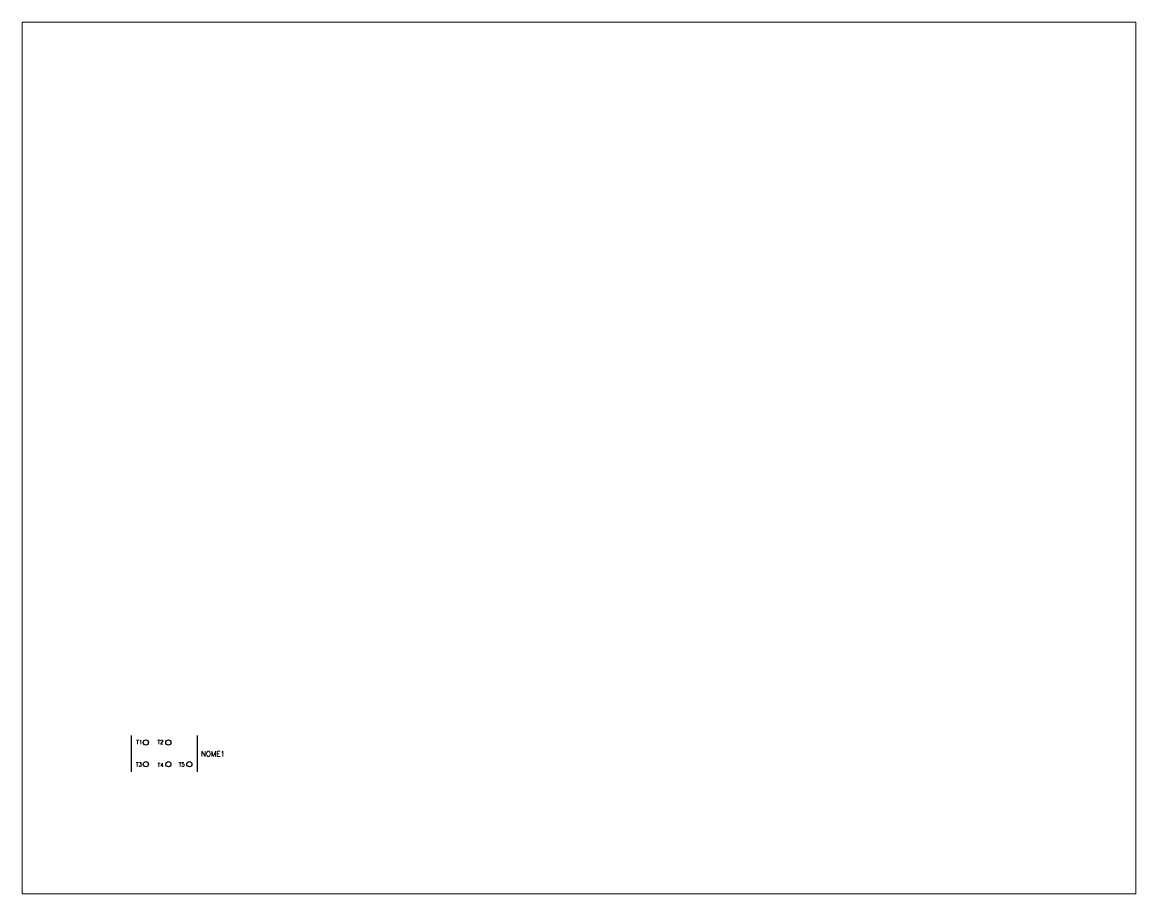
# Paper-space layout 'Layout1' of a CAD drawing. Extents: x 1.03 to 9.28, y 0.81 to 7.27.
# The model-space entities are those that its viewports show. They can reach past a viewport. Long polylines and large blocks are cut down to what shows.
import ezdxf

# ---------------------------------------------------------------- set-up
doc = ezdxf.new("R2010")
doc.units = 0
doc.header["$LTSCALE"] = 10
doc.header["$MEASUREMENT"] = 0
doc.layers.get('0').update_dxf_attribs({"linetype": 'CONTINUOUS'})
doc.styles.add('ROMANS', font='romans', dxfattribs={"height": 0.2})

msp = doc.modelspace()

# ---------------------------------------------------------------- linework, layer by layer
at = {"color": 7, "linetype": 'Continuous'}
for p, q in [((38.21, 41.93), (38.21, 27.94)), ((63.51, 41.93), (63.51, 27.94))]:
    msp.add_line(p, q, dxfattribs=at)
at = {"lineweight": 5}
for p, q in [((43.78, 40.26), (43.78, 40.33)), ((52.43, 40.26), (52.43, 40.33)), ((43.78, 29.86), (43.78, 29.93)), ((52.43, 29.86), (52.43, 29.93)), ((60.49, 29.86), (60.49, 29.93))]:
    msp.add_line(p, q, dxfattribs=at)
for centre in [(43.78, 39.26), (52.43, 39.26), (43.78, 30.93), (52.43, 30.93), (60.49, 30.93)]:
    msp.add_circle(centre, 1)

# ---------------------------------------------------------------- texts
at = {"color": 7, "style": 'ROMANS'}
for tag, p in [('T1', (40.09, 38.66)), ('T2', (48.23, 38.67)), ('T3', (39.94, 30.1)), ('T4', (48.28, 29.86)), ('T5', (56.42, 30.03))]:
    msp.add_attdef(tag, p, '', height=1.5, dxfattribs=at)
at = {"lineweight": 5, "style": 'ROMANS'}
msp.add_attdef('NOME1', (64.97, 33.88), '', height=2, dxfattribs=at)

psp = doc.layouts.get("Layout1")

# ---------------------------------------------------------------- viewports
at = {"layer": '0', "view_target_point": (-23.7891, -51.5)}
psp.add_viewport(center=(5.1562, 4.0382), size=(8.25, 6.461111), view_center_point=(233.7877, 200), view_height=334.634538, dxfattribs=at)

doc.saveas('drawing.dxf')
